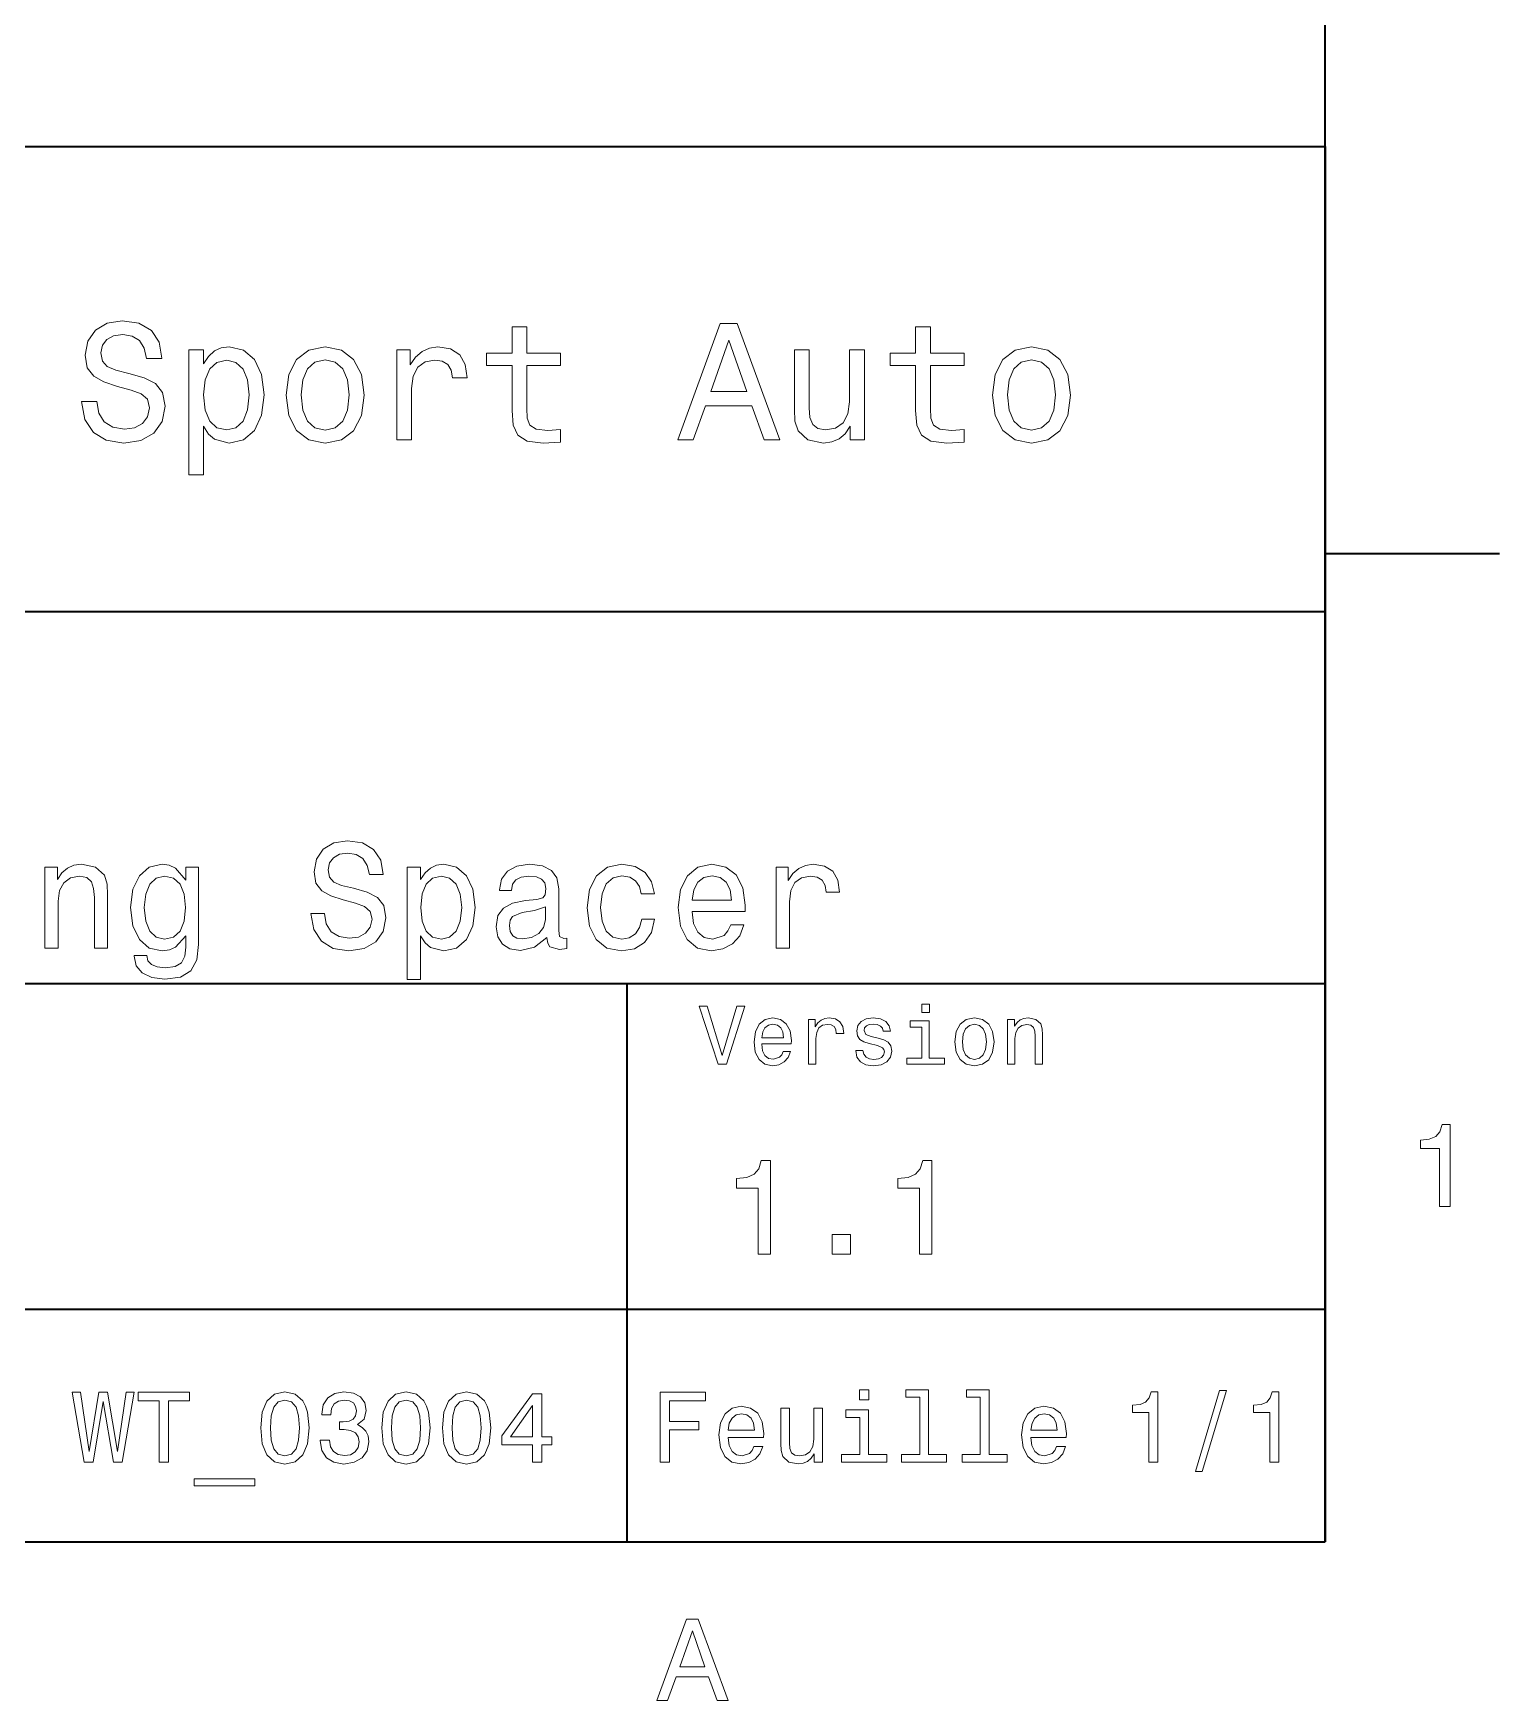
# Model space of a CAD drawing. Extents: x 0 to 297, y 0 to 210.
# Drawn here: x 231.5 to 294.5, y 3.2 to 74.9 of the extents above; entities that cross this region are included whole.
import ezdxf

# ---------------------------------------------------------------- set-up
doc = ezdxf.new("R2010")
doc.units = 0

msp = doc.modelspace()

# ---------------------------------------------------------------- linework, layer by layer
at = {"color": 7, "lineweight": 35}
for p, q in [((287, 10), (287, 200)), ((97, 70), (287, 70)), ((287, 70), (287, 10)), ((162, 50), (287, 50)), ((162, 34), (287, 34)), ((257, 10), (257, 34)), ((162, 20), (287, 20)), ((10, 10), (287, 10)), ((97, 10), (287, 10))]:
    msp.add_line(p, q, dxfattribs=at)
at = {"color": 7, "lineweight": 35, "ltscale": 0.1875}
msp.add_line((287, 52.5), (294.5, 52.5), dxfattribs=at)
at = {"color": 7, "lineweight": 13}
for points in [[(234.20462, 59.030979), (233.548996, 59.030979), (233.693085, 58.267288), (234.053314, 57.70533), (234.608078, 57.366714), (235.357361, 57.244236), (236.099426, 57.359509), (236.654175, 57.67651), (237.007202, 58.17363), (237.136902, 58.82925), (237.028824, 59.420029), (236.726227, 59.801872), (236.236313, 60.054031), (235.580704, 60.241352), (235.018738, 60.378242), (234.651306, 60.536743), (234.442368, 60.767288), (234.377533, 61.127522), (234.442368, 61.451729), (234.629684, 61.696686), (234.917877, 61.862389), (235.314133, 61.920029), (235.71759, 61.84798), (236.034592, 61.653458), (236.24353, 61.32925), (236.344391, 60.889767), (237, 60.889767), (237, 60.904179), (236.884735, 61.581409), (236.546112, 62.085732), (236.01297, 62.402737), (235.292511, 62.510807), (234.644104, 62.402737), (234.139771, 62.100143), (233.815567, 61.631844), (233.700287, 61.026657), (233.793961, 60.486309), (234.067734, 60.118874), (234.5, 59.873917), (235.09079, 59.6866), (235.674362, 59.520893), (236.113831, 59.362389), (236.380402, 59.131844), (236.47406, 58.757202), (236.387619, 58.375359), (236.164276, 58.087173), (235.825653, 57.907059), (235.386169, 57.849422), (234.896255, 57.928673), (234.521622, 58.159222), (234.283875, 58.533859)], [(259.175781, 57.381123), (259.838623, 57.381123), (260.364563, 58.850864), (262.360229, 58.850864), (262.886169, 57.381123), (263.563416, 57.381123), (261.733429, 62.388329), (260.998566, 62.388329)], [(252.05043, 60.579971), (252.05043, 58.64193), (252.093658, 58.015129), (252.29538, 57.582851), (252.698853, 57.330688), (253.383286, 57.244236), (254.132568, 57.280258), (254.132568, 57.827808), (253.585022, 57.78458), (253.087891, 57.842216), (252.82132, 58.022331), (252.706055, 58.324928), (252.684448, 58.75), (252.684448, 60.579971), (254.132568, 60.579971), (254.132568, 61.120316), (252.684448, 61.120316), (252.684448, 62.251438), (252.05043, 62.251438), (252.05043, 61.120316), (250.955322, 61.120316), (250.955322, 60.579971)], [(260.595093, 59.463257), (261.365997, 61.667866), (262.136902, 59.463257)], [(269.399109, 60.579971), (269.399109, 58.64193), (269.442352, 58.015129), (269.644073, 57.582851), (270.047546, 57.330688), (270.731995, 57.244236), (271.481262, 57.280258), (271.481262, 57.827808), (270.933716, 57.78458), (270.436584, 57.842216), (270.170013, 58.022331), (270.054749, 58.324928), (270.033142, 58.75), (270.033142, 60.579971), (271.481262, 60.579971), (271.481262, 61.120316), (270.033142, 61.120316), (270.033142, 62.251438), (269.399109, 62.251438), (269.399109, 61.120316), (268.304016, 61.120316), (268.304016, 60.579971)], [(238.786743, 60.652016), (238.786743, 61.25), (238.15274, 61.25), (238.15274, 55.882565), (238.786743, 55.882565), (238.786743, 57.971901), (239.010101, 57.633286), (239.262253, 57.409943), (239.896271, 57.244236), (240.50145, 57.381123), (240.976959, 57.791786), (241.286743, 58.440201), (241.402023, 59.319164), (241.286743, 60.190922), (240.976959, 60.839336), (240.50145, 61.242794), (239.896271, 61.386887), (239.550446, 61.343658), (239.255051, 61.206772), (239.002899, 60.976223)], [(242.338623, 59.311958), (242.453888, 58.432995), (242.785309, 57.78458), (243.311249, 57.381123), (244.017303, 57.244236), (244.716141, 57.381123), (245.242081, 57.777374), (245.573486, 58.425793), (245.695969, 59.311958), (245.573486, 60.190922), (245.242081, 60.846542), (244.716141, 61.242794), (244.017303, 61.386887), (243.311249, 61.242794), (242.785309, 60.839336), (242.453888, 60.190922)], [(247.100861, 57.381123), (247.734863, 57.381123), (247.734863, 59.592937), (247.799713, 60.12608), (247.994232, 60.507923), (248.311249, 60.738472), (248.736313, 60.817722), (249.053314, 60.767288), (249.291077, 60.623199), (249.435165, 60.378242), (249.485596, 60.046829), (250.126801, 60.046829), (250.040344, 60.630402), (249.802597, 61.048271), (249.406342, 61.30043), (248.865997, 61.386887), (248.498566, 61.32925), (248.181549, 61.185158), (247.900574, 60.940201), (247.677246, 60.608788), (247.677246, 61.25), (247.100861, 61.25)], [(267.194519, 61.25), (266.560516, 61.25), (266.560516, 59.016571), (266.488464, 58.497837), (266.279541, 58.123196), (265.955322, 57.892651), (265.530243, 57.820602), (265.19165, 57.878242), (264.975494, 58.051151), (264.853027, 58.346542), (264.824219, 58.764408), (264.824219, 61.25), (264.190186, 61.25), (264.190186, 58.706772), (264.211792, 58.195244), (264.348694, 57.770172), (264.766571, 57.381123), (265.436584, 57.244236), (265.796814, 57.294666), (266.106628, 57.424351), (266.373199, 57.647694), (266.589325, 57.971901), (266.589325, 57.381123), (267.194519, 57.381123)], [(272.698853, 59.311958), (272.814117, 58.432995), (273.145508, 57.78458), (273.671448, 57.381123), (274.377502, 57.244236), (275.076355, 57.381123), (275.602295, 57.777374), (275.933716, 58.425793), (276.056183, 59.311958), (275.933716, 60.190922), (275.602295, 60.846542), (275.076355, 61.242794), (274.377502, 61.386887), (273.671448, 61.242794), (273.145508, 60.839336), (272.814117, 60.190922)], [(239.788193, 57.8134), (239.363129, 57.907059), (239.053314, 58.195244), (238.858795, 58.663544), (238.793945, 59.319164), (238.858795, 59.967579), (239.053314, 60.435879), (239.363129, 60.716858), (239.788193, 60.817722), (240.177246, 60.716858), (240.48703, 60.428673), (240.681564, 59.960373), (240.753601, 59.319164), (240.681564, 58.67075), (240.48703, 58.195244), (240.177246, 57.907059)], [(242.98703, 59.319164), (243.05188, 59.967579), (243.253601, 60.435879), (243.57782, 60.72406), (244.017303, 60.824928), (244.449585, 60.72406), (244.773773, 60.443081), (244.97551, 59.967579), (245.047546, 59.319164), (244.97551, 58.663544), (244.773773, 58.188038), (244.449585, 57.899853), (244.017303, 57.806194), (243.57782, 57.899853), (243.253601, 58.188038), (243.05188, 58.663544)], [(273.34726, 59.319164), (273.412109, 59.967579), (273.613831, 60.435879), (273.938019, 60.72406), (274.377502, 60.824928), (274.809784, 60.72406), (275.134003, 60.443081), (275.335724, 59.967579), (275.407776, 59.319164), (275.335724, 58.663544), (275.134003, 58.188038), (274.809784, 57.899853), (274.377502, 57.806194), (273.938019, 57.899853), (273.613831, 58.188038), (273.412109, 58.663544)], [(243.992798, 37.015129), (243.40274, 37.015129), (243.53241, 36.327808), (243.856628, 35.822044), (244.355896, 35.517288), (245.030258, 35.407059), (245.69812, 35.510807), (246.197403, 35.796108), (246.515121, 36.243515), (246.631836, 36.833572), (246.534576, 37.365273), (246.262238, 37.708931), (245.82132, 37.935879), (245.231262, 38.104465), (244.725494, 38.227665), (244.394806, 38.370316), (244.206757, 38.577808), (244.148407, 38.902016), (244.206757, 39.193802), (244.375351, 39.414265), (244.63472, 39.5634), (244.991348, 39.615273), (245.354462, 39.55043), (245.639771, 39.375359), (245.827805, 39.083572), (245.918579, 38.688038), (246.508636, 38.688038), (246.508636, 38.701008), (246.404892, 39.310516), (246.100143, 39.764408), (245.620316, 40.049709), (244.971893, 40.146973), (244.388321, 40.049709), (243.934433, 39.777374), (243.642639, 39.355907), (243.538895, 38.811237), (243.623199, 38.324928), (243.869598, 37.994236), (244.258636, 37.773773), (244.790344, 37.605186), (245.315552, 37.456051), (245.71109, 37.3134), (245.951004, 37.105907), (246.035294, 36.76873), (245.957489, 36.425072), (245.75647, 36.165707), (245.451721, 36.003601), (245.056183, 35.951729), (244.615265, 36.023052), (244.278091, 36.230545), (244.064117, 36.567722)], [(231.964691, 35.530258), (232.535294, 35.530258), (232.535294, 37.540344), (232.593658, 38.000721), (232.781693, 38.337894), (233.073486, 38.545387), (233.462524, 38.623199), (233.773773, 38.558357), (233.968292, 38.383286), (234.065552, 38.091499), (234.097977, 37.70245), (234.097977, 35.530258), (234.668579, 35.530258), (234.668579, 37.819164), (234.642639, 38.279537), (234.52594, 38.662102), (234.143372, 39.012245), (233.546829, 39.135445), (233.216125, 39.090057), (232.937317, 38.966858), (232.697403, 38.759365), (232.509369, 38.480545), (232.509369, 39.012245), (231.964691, 39.012245)], [(238.578522, 35.685879), (238.578522, 39.012245), (238.033859, 39.012245), (238.033859, 38.448124), (237.586456, 38.960373), (237.314117, 39.090057), (237.009369, 39.135445), (236.458206, 39.005764), (236.030258, 38.642651), (235.751434, 38.059078), (235.654175, 37.274494), (235.751434, 36.483429), (236.030258, 35.899857), (236.458206, 35.530258), (237.009369, 35.407059), (237.320602, 35.45245), (237.579971, 35.569164), (238.033859, 36.061958), (238.033859, 35.569164), (237.981979, 35.180115), (237.839325, 34.901295), (237.567001, 34.739193), (237.158493, 34.680836), (236.801865, 34.719738), (236.548981, 34.817001), (236.399841, 34.985588), (236.354462, 35.212536), (235.803314, 35.212536), (235.803314, 35.1866), (235.887604, 34.771614), (236.146973, 34.460373), (236.561951, 34.259365), (237.126068, 34.188038), (237.80043, 34.285301), (238.247833, 34.557636), (238.500717, 35.030979)], [(248.116699, 38.474064), (248.116699, 39.012245), (247.546112, 39.012245), (247.546112, 34.181557), (248.116699, 34.181557), (248.116699, 36.061958), (248.317719, 35.757202), (248.544662, 35.556194), (249.115265, 35.407059), (249.659943, 35.530258), (250.087891, 35.899857), (250.366699, 36.483429), (250.470459, 37.274494), (250.366699, 38.059078), (250.087891, 38.642651), (249.659943, 39.005764), (249.115265, 39.135445), (248.804031, 39.096542), (248.538177, 38.973343), (248.311234, 38.76585)], [(253.55043, 35.98415), (253.55043, 35.964695), (253.582855, 35.744236), (253.680115, 35.588615), (254.088623, 35.465416), (254.406342, 35.517288), (254.406342, 35.958214), (254.270172, 35.938759), (254.088623, 36.023052), (254.056183, 36.282421), (254.056183, 38.085014), (253.978394, 38.545387), (253.751434, 38.869595), (253.355896, 39.064121), (252.798264, 39.135445), (252.253601, 39.057636), (251.851578, 38.837173), (251.598694, 38.493515), (251.514404, 38.039623), (251.514404, 38.000721), (252.026657, 38.000721), (252.072052, 38.273052), (252.214691, 38.467579), (252.44812, 38.584293), (252.778809, 38.629681), (253.096527, 38.59726), (253.323486, 38.5), (253.459656, 38.331409), (253.505035, 38.09798), (253.479095, 37.825645), (253.375366, 37.68948), (253.115997, 37.624638), (252.629669, 37.572765), (252.072052, 37.456051), (251.676514, 37.248558), (251.443085, 36.924351), (251.371765, 36.444523), (251.436584, 36.016571), (251.637604, 35.698845), (251.961823, 35.497837), (252.40921, 35.426514), (253.012238, 35.562679)], [(257.603027, 37.858067), (258.167145, 37.858067), (258.050415, 38.376801), (257.771606, 38.785301), (257.337158, 39.038185), (256.773041, 39.135445), (256.150574, 39.005764), (255.677231, 38.642651), (255.378967, 38.052593), (255.275208, 37.261528), (255.372467, 36.476944), (255.664261, 35.893372), (256.124634, 35.530258), (256.753601, 35.407059), (257.311218, 35.504322), (257.745667, 35.776657), (258.043945, 36.204609), (258.173645, 36.775215), (257.628967, 36.775215), (257.531677, 36.412102), (257.350159, 36.139767), (257.090759, 35.97118), (256.773041, 35.919308), (256.377502, 36.003601), (256.092224, 36.262966), (255.917145, 36.684437), (255.858795, 37.280979), (255.917145, 37.864552), (256.098694, 38.286022), (256.390503, 38.545387), (256.773041, 38.636166), (257.110229, 38.577808), (257.363098, 38.428673), (257.531677, 38.182274)], [(259.788177, 37.105907), (262.070618, 37.105907), (262.077087, 37.371758), (261.973328, 38.117435), (261.688049, 38.675072), (261.234131, 39.012245), (260.631104, 39.135445), (260.041077, 39.005764), (259.587158, 38.642651), (259.29538, 38.052593), (259.19165, 37.274494), (259.28891, 36.476944), (259.580688, 35.893372), (260.028076, 35.530258), (260.611664, 35.407059), (261.117432, 35.491352), (261.53241, 35.711815), (261.837158, 36.061958), (262.012238, 36.528816), (261.44812, 36.528816), (261.331421, 36.269451), (261.162811, 36.074928), (260.682983, 35.919308), (260.313385, 35.990631), (260.034576, 36.217579), (259.853027, 36.587173), (259.788177, 37.086452)], [(263.406342, 35.530258), (263.976929, 35.530258), (263.976929, 37.520893), (264.035278, 38.000721), (264.210388, 38.344379), (264.495667, 38.551872), (264.878235, 38.623199), (265.163544, 38.577808), (265.377502, 38.448124), (265.507202, 38.227665), (265.552582, 37.929394), (266.129669, 37.929394), (266.05188, 38.454609), (265.837891, 38.830692), (265.481262, 39.057636), (264.994934, 39.135445), (264.664246, 39.083572), (264.378967, 38.953888), (264.126068, 38.733429), (263.925049, 38.435158), (263.925049, 39.012245), (263.406342, 39.012245)], [(236.244232, 37.274494), (236.302582, 37.851585), (236.477661, 38.279537), (236.75, 38.532421), (237.113098, 38.623199), (237.495667, 38.532421), (237.780975, 38.279537), (237.956055, 37.851585), (238.020889, 37.274494), (237.956055, 36.684437), (237.780975, 36.262966), (237.495667, 36.003601), (237.113098, 35.919308), (236.75, 36.003601), (236.477661, 36.262966), (236.302582, 36.690922)], [(249.018005, 35.919308), (248.635437, 36.003601), (248.356628, 36.262966), (248.181549, 36.684437), (248.123199, 37.274494), (248.181549, 37.858067), (248.356628, 38.279537), (248.635437, 38.532421), (249.018005, 38.623199), (249.368149, 38.532421), (249.646973, 38.273052), (249.822037, 37.851585), (249.886871, 37.274494), (249.822037, 36.690922), (249.646973, 36.262966), (249.368149, 36.003601)], [(259.788177, 37.585735), (259.859497, 38.033138), (260.034576, 38.363831), (260.300415, 38.564842), (260.650574, 38.636166), (260.994232, 38.564842), (261.260071, 38.363831), (261.42218, 38.033138), (261.48053, 37.585735)], [(253.485596, 36.749279), (253.407776, 36.412102), (253.200287, 36.152737), (252.889038, 35.98415), (252.50647, 35.925793), (252.260086, 35.958214), (252.085022, 36.061958), (251.974777, 36.243515), (251.942352, 36.496395), (251.968292, 36.723343), (252.072052, 36.885445), (252.48703, 37.067001), (253.012238, 37.14481), (253.485596, 37.30043)], [(261.71109, 33.03458), (261.08429, 30.905619), (260.439484, 33.03458), (260.09726, 33.03458), (260.904175, 30.530979), (261.264404, 30.530979), (262.053314, 33.03458)], [(269.992798, 33.117435), (269.657776, 33.117435), (269.657776, 32.757202), (269.992798, 32.757202)], [(262.784576, 31.40634), (264.052582, 31.40634), (264.056183, 31.554033), (263.998566, 31.9683), (263.840057, 32.278099), (263.587891, 32.465416), (263.252869, 32.533859), (262.925079, 32.461815), (262.672913, 32.260086), (262.510803, 31.932276), (262.453156, 31.5), (262.507202, 31.056915), (262.669312, 30.732708), (262.917877, 30.530979), (263.242065, 30.462536), (263.523041, 30.509365), (263.753601, 30.631844), (263.922913, 30.826368), (264.020172, 31.085733), (263.706787, 31.085733), (263.641937, 30.941643), (263.548279, 30.833572), (263.281708, 30.747118), (263.076355, 30.786743), (262.921478, 30.912823), (262.820618, 31.118155), (262.784576, 31.395533)], [(264.794678, 30.530979), (265.111664, 30.530979), (265.111664, 31.636887), (265.144104, 31.903458), (265.241364, 32.094379), (265.399841, 32.209652), (265.612396, 32.249279), (265.770905, 32.224064), (265.889771, 32.152016), (265.961823, 32.029537), (265.98703, 31.863832), (266.307648, 31.863832), (266.264404, 32.155621), (266.145538, 32.364552), (265.947418, 32.490635), (265.677246, 32.533859), (265.49353, 32.505043), (265.335022, 32.432995), (265.194519, 32.310516), (265.082855, 32.144814), (265.082855, 32.465416), (264.794678, 32.465416)], [(267.791779, 31.658501), (267.485596, 31.730547), (267.258636, 31.8134), (267.182983, 31.982708), (267.20462, 32.101585), (267.280273, 32.188038), (267.40274, 32.242073), (267.579254, 32.263687), (267.748566, 32.242073), (267.881836, 32.177231), (267.968292, 32.079971), (268.004333, 31.950287), (268.314117, 31.950287), (268.314117, 31.957493), (268.260101, 32.191643), (268.112396, 32.375359), (267.881836, 32.490635), (267.579254, 32.533859), (267.273041, 32.490635), (267.049713, 32.371758), (266.90921, 32.195244), (266.865997, 31.971901), (266.898407, 31.755764), (266.999268, 31.604465), (267.164978, 31.496397), (267.406342, 31.420748), (267.759369, 31.334293), (267.975494, 31.244236), (268.033142, 31.17219), (268.054749, 31.064121), (268.022339, 30.930836), (267.935883, 30.829971), (267.79538, 30.765129), (267.608063, 30.743515), (267.409943, 30.765129), (267.265839, 30.840778), (267.168579, 30.963255), (267.128967, 31.132565), (266.822754, 31.132565), (266.873199, 30.844379), (267.020905, 30.635447), (267.255035, 30.509365), (267.579254, 30.462536), (267.917877, 30.509365), (268.166412, 30.635447), (268.317719, 30.837175), (268.371765, 31.100143), (268.332123, 31.327089), (268.220459, 31.481987), (268.036743, 31.582851)], [(269.981995, 30.79755), (269.981995, 32.400574), (269.167877, 32.400574), (269.167877, 32.130402), (269.664978, 32.130402), (269.664978, 30.79755), (269.016571, 30.79755), (269.016571, 30.530979), (270.637604, 30.530979), (270.637604, 30.79755)], [(271.087891, 31.496397), (271.145538, 31.056915), (271.311249, 30.732708), (271.574219, 30.530979), (271.927246, 30.462536), (272.276672, 30.530979), (272.539612, 30.729107), (272.705322, 31.053314), (272.766571, 31.496397), (272.705322, 31.935879), (272.539612, 32.263687), (272.276672, 32.461815), (271.927246, 32.533859), (271.574219, 32.461815), (271.311249, 32.260086), (271.145538, 31.935879)], [(273.350159, 30.530979), (273.667145, 30.530979), (273.667145, 31.647694), (273.699554, 31.903458), (273.804047, 32.090778), (273.966125, 32.206051), (274.182281, 32.249279), (274.355194, 32.213257), (274.463257, 32.115993), (274.517303, 31.95389), (274.535309, 31.737751), (274.535309, 30.530979), (274.852295, 30.530979), (274.852295, 31.802593), (274.837891, 32.058357), (274.773041, 32.270893), (274.560516, 32.465416), (274.229095, 32.533859), (274.04538, 32.508644), (273.890503, 32.440201), (273.757202, 32.324928), (273.65274, 32.170029), (273.65274, 32.465416), (273.350159, 32.465416)], [(262.784576, 31.672911), (262.824219, 31.921469), (262.921478, 32.105186), (263.069153, 32.216858), (263.263702, 32.256485), (263.45462, 32.216858), (263.602295, 32.105186), (263.692352, 31.921469), (263.724792, 31.672911)], [(271.412109, 31.5), (271.444519, 31.824207), (271.54538, 32.058357), (271.707489, 32.20245), (271.927246, 32.25288), (272.143372, 32.20245), (272.305481, 32.061958), (272.406342, 31.824207), (272.442352, 31.5), (272.406342, 31.17219), (272.305481, 30.934437), (272.143372, 30.790344), (271.927246, 30.743515), (271.707489, 30.790344), (271.54538, 30.934437), (271.444519, 31.17219)], [(291.909241, 24.416786), (292.368164, 24.416786), (292.368164, 27.942001), (292.025208, 27.942001), (291.934448, 27.634365), (291.752899, 27.427593), (291.475525, 27.306557), (291.092224, 27.266211), (291.092224, 26.90814), (291.909241, 26.90814)], [(262.631134, 22.360231), (263.155609, 22.360231), (263.155609, 26.38905), (262.763702, 26.38905), (262.659943, 26.037464), (262.452454, 25.801153), (262.135437, 25.662825), (261.697418, 25.616714), (261.697418, 25.207493), (262.631134, 25.207493)], [(269.570618, 22.360231), (270.095093, 22.360231), (270.095093, 26.38905), (269.703156, 26.38905), (269.599426, 26.037464), (269.391937, 25.801153), (269.074921, 25.662825), (268.636902, 25.616714), (268.636902, 25.207493), (269.570618, 25.207493)], [(265.806915, 22.360231), (266.602295, 22.360231), (266.602295, 23.219021), (265.806915, 23.219021)], [(267.389038, 16.532421), (266.98703, 16.532421), (266.98703, 16.100145), (267.389038, 16.100145)], [(269.572052, 16.212536), (269.572052, 13.748559), (268.789612, 13.748559), (268.789612, 13.428675), (270.73056, 13.428675), (270.73056, 13.748559), (269.952454, 13.748559), (269.952454, 16.532421), (268.975494, 16.532421), (268.975494, 16.212536)], [(272.174347, 16.212536), (272.174347, 13.748559), (271.391937, 13.748559), (271.391937, 13.428675), (273.332855, 13.428675), (273.332855, 13.748559), (272.554749, 13.748559), (272.554749, 16.532421), (271.57782, 16.532421), (271.57782, 16.212536)], [(281.42218, 13.026657), (281.720459, 13.026657), (282.766571, 16.510807), (282.463989, 16.510807)], [(233.665695, 13.428675), (234.046097, 13.428675), (234.478378, 16.030981), (234.92363, 13.428675), (235.286743, 13.428675), (235.814117, 16.432999), (235.468292, 16.432999), (235.096527, 13.878242), (234.668579, 16.432999), (234.292496, 16.432999), (233.873184, 13.878242), (233.501434, 16.432999), (233.146973, 16.432999)], [(236.886154, 13.428675), (237.283859, 13.428675), (237.283859, 16.065563), (238.191635, 16.065563), (238.191635, 16.428675), (235.97406, 16.428675), (235.97406, 16.065563), (236.886154, 16.065563)], [(241.247833, 14.894093), (241.312668, 14.215418), (241.515839, 13.731268), (241.840057, 13.43732), (242.289612, 13.342219), (242.734863, 13.43732), (243.059067, 13.731268), (243.257919, 14.215418), (243.327087, 14.894093), (243.257919, 15.568444), (243.175781, 15.836456), (243.059067, 16.056917), (242.734863, 16.350864), (242.289612, 16.450289), (241.840057, 16.350864), (241.515839, 16.052593), (241.312668, 15.568444)], [(241.662811, 14.894093), (241.697403, 15.417148), (241.805466, 15.793228), (242, 16.013689), (242.289612, 16.091499), (242.574921, 16.013689), (242.76944, 15.793228), (242.877518, 15.417148), (242.912094, 14.894093), (242.877518, 14.366715), (242.76944, 13.990634), (242.574921, 13.770173), (242.289612, 13.696686), (242, 13.770173), (241.805466, 13.990634), (241.697403, 14.366715)], [(243.802582, 14.371037), (243.802582, 14.340778), (243.87175, 13.925793), (244.074921, 13.614553), (244.394806, 13.415707), (244.818436, 13.342219), (245.268005, 13.415707), (245.605179, 13.605908), (245.82132, 13.908502), (245.899124, 14.297551), (245.864548, 14.552594), (245.76944, 14.760087), (245.613831, 14.92003), (245.406342, 15.036744), (245.687317, 15.270173), (245.786743, 15.641932), (245.721893, 15.979107), (245.536011, 16.23415), (245.233429, 16.394093), (244.818436, 16.450289), (244.429382, 16.381124), (244.131119, 16.190922), (243.9366, 15.888329), (243.87175, 15.486312), (243.87175, 15.456053), (244.25647, 15.456053), (244.291061, 15.73271), (244.403458, 15.931557), (244.585007, 16.052593), (244.840057, 16.095821), (245.064835, 16.061239), (245.229095, 15.970462), (245.328522, 15.823487), (245.367432, 15.62464), (245.328522, 15.412825), (245.224777, 15.270173), (245.043228, 15.183718), (244.796829, 15.157782), (244.628235, 15.162104), (244.628235, 14.820605), (244.840057, 14.829251), (245.112381, 14.790346), (245.315552, 14.6866), (245.4366, 14.518012), (245.479828, 14.297551), (245.432266, 14.04683), (245.306915, 13.860951), (245.108063, 13.744237), (244.844376, 13.705332), (244.572037, 13.748559), (244.373199, 13.878242), (244.247833, 14.085735), (244.200287, 14.371037)], [(246.452438, 14.894093), (246.517288, 14.215418), (246.720459, 13.731268), (247.044662, 13.43732), (247.494232, 13.342219), (247.939468, 13.43732), (248.263687, 13.731268), (248.462524, 14.215418), (248.531693, 14.894093), (248.462524, 15.568444), (248.380402, 15.836456), (248.263687, 16.056917), (247.939468, 16.350864), (247.494232, 16.450289), (247.044662, 16.350864), (246.720459, 16.052593), (246.517288, 15.568444)], [(246.867432, 14.894093), (246.902008, 15.417148), (247.010086, 15.793228), (247.204605, 16.013689), (247.494232, 16.091499), (247.779526, 16.013689), (247.97406, 15.793228), (248.082123, 15.417148), (248.116714, 14.894093), (248.082123, 14.366715), (247.97406, 13.990634), (247.779526, 13.770173), (247.494232, 13.696686), (247.204605, 13.770173), (247.010086, 13.990634), (246.902008, 14.366715)], [(249.054749, 14.894093), (249.119583, 14.215418), (249.322754, 13.731268), (249.646973, 13.43732), (250.096527, 13.342219), (250.541779, 13.43732), (250.865982, 13.731268), (251.064835, 14.215418), (251.134003, 14.894093), (251.064835, 15.568444), (250.982697, 15.836456), (250.865982, 16.056917), (250.541779, 16.350864), (250.096527, 16.450289), (249.646973, 16.350864), (249.322754, 16.052593), (249.119583, 15.568444)], [(249.469727, 14.894093), (249.504318, 15.417148), (249.612381, 15.793228), (249.806915, 16.013689), (250.096527, 16.091499), (250.381836, 16.013689), (250.576355, 15.793228), (250.684433, 15.417148), (250.719009, 14.894093), (250.684433, 14.366715), (250.576355, 13.990634), (250.381836, 13.770173), (250.096527, 13.696686), (249.806915, 13.770173), (249.612381, 13.990634), (249.504318, 14.366715)], [(252.936584, 13.428675), (253.325638, 13.428675), (253.325638, 14.172191), (253.753601, 14.172191), (253.753601, 14.518012), (253.325638, 14.518012), (253.325638, 16.363834), (252.932266, 16.363834), (251.618149, 14.552594), (251.618149, 14.172191), (252.936584, 14.172191)], [(251.981262, 14.518012), (252.936584, 15.862392), (252.936584, 14.518012)], [(258.414978, 13.428675), (258.817017, 13.428675), (258.817017, 14.807637), (260.079254, 14.807637), (260.079254, 15.166427), (258.817017, 15.166427), (258.817017, 16.065563), (260.368866, 16.065563), (260.368866, 16.428675), (258.414978, 16.428675)], [(261.341492, 14.479107), (262.863098, 14.479107), (262.867432, 14.656341), (262.798279, 15.153459), (262.608063, 15.525217), (262.305481, 15.75), (261.903473, 15.832133), (261.510101, 15.745678), (261.207489, 15.503603), (261.01297, 15.110231), (260.943817, 14.591499), (261.008636, 14.059798), (261.203156, 13.67075), (261.501434, 13.428675), (261.890503, 13.346542), (262.227661, 13.402739), (262.504333, 13.549712), (262.707489, 13.783141), (262.824219, 14.09438), (262.44812, 14.09438), (262.370331, 13.92147), (262.257935, 13.791787), (261.938049, 13.688041), (261.69165, 13.735591), (261.505768, 13.886888), (261.384735, 14.133286), (261.341492, 14.466139)], [(274.353027, 14.479107), (275.874634, 14.479107), (275.878967, 14.656341), (275.809814, 15.153459), (275.619598, 15.525217), (275.317017, 15.75), (274.914978, 15.832133), (274.521606, 15.745678), (274.219025, 15.503603), (274.024506, 15.110231), (273.955322, 14.591499), (274.020172, 14.059798), (274.214691, 13.67075), (274.51297, 13.428675), (274.902008, 13.346542), (275.239197, 13.402739), (275.515839, 13.549712), (275.719025, 13.783141), (275.835724, 14.09438), (275.459656, 14.09438), (275.381836, 13.92147), (275.26944, 13.791787), (274.949554, 13.688041), (274.703186, 13.735591), (274.517303, 13.886888), (274.39624, 14.133286), (274.353027, 14.466139)], [(279.416443, 13.428675), (279.809814, 13.428675), (279.809814, 16.450289), (279.515839, 16.450289), (279.438049, 16.1866), (279.28241, 16.009367), (279.044678, 15.905621), (278.716125, 15.871038), (278.716125, 15.564121), (279.416443, 15.564121)], [(284.621033, 13.428675), (285.014404, 13.428675), (285.014404, 16.450289), (284.720459, 16.450289), (284.642639, 16.1866), (284.48703, 16.009367), (284.249268, 15.905621), (283.920746, 15.871038), (283.920746, 15.564121), (284.621033, 15.564121)], [(261.341492, 14.798992), (261.389038, 15.097262), (261.505768, 15.317724), (261.682983, 15.45173), (261.916412, 15.49928), (262.145538, 15.45173), (262.322754, 15.317724), (262.430847, 15.097262), (262.469727, 14.798992)], [(265.400574, 15.75), (265.020172, 15.75), (265.020172, 14.409943), (264.976959, 14.098703), (264.851593, 13.873919), (264.657074, 13.735591), (264.402008, 13.692364), (264.198853, 13.726946), (264.069153, 13.830692), (263.995667, 14.007925), (263.978394, 14.258646), (263.978394, 15.75), (263.597992, 15.75), (263.597992, 14.224064), (263.610962, 13.917148), (263.693085, 13.662104), (263.943817, 13.428675), (264.345825, 13.346542), (264.561951, 13.376801), (264.747833, 13.454611), (264.907776, 13.588617), (265.037476, 13.783141), (265.037476, 13.428675), (265.400574, 13.428675)], [(267.376068, 13.748559), (267.376068, 15.672191), (266.399139, 15.672191), (266.399139, 15.347983), (266.995667, 15.347983), (266.995667, 13.748559), (266.21759, 13.748559), (266.21759, 13.428675), (268.162811, 13.428675), (268.162811, 13.748559)], [(274.353027, 14.798992), (274.400574, 15.097262), (274.517303, 15.317724), (274.694519, 15.45173), (274.927948, 15.49928), (275.157074, 15.45173), (275.33429, 15.317724), (275.442352, 15.097262), (275.481262, 14.798992)], [(238.386154, 12.711096), (238.386154, 12.408502), (240.988464, 12.408502), (240.988464, 12.711096)], [(258.266846, 3.166787), (258.730835, 3.166787), (259.098999, 4.195605), (260.495972, 4.195605), (260.864105, 3.166787), (261.338165, 3.166787), (260.05719, 6.67183), (259.542786, 6.67183)], [(259.260376, 4.624279), (259.799988, 6.167507), (260.33963, 4.624279)]]:
    msp.add_lwpolyline(points, close=True, dxfattribs=at)

doc.saveas('drawing.dxf')
